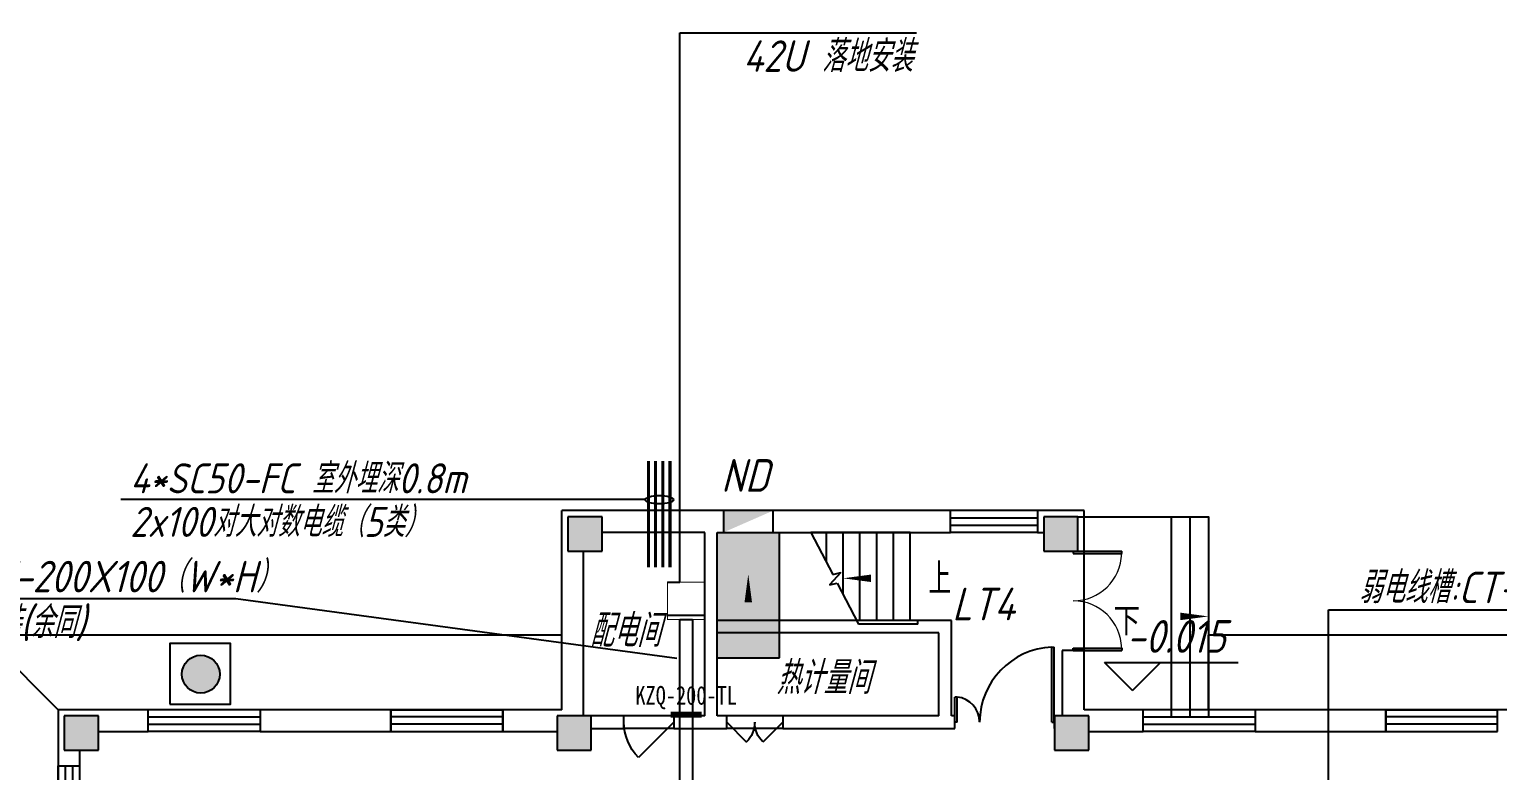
# Model space of a CAD drawing. Extents: x 0 to 2972856, y -1269770 to 0.
# Drawn here: x 2674394 to 2698006, y -940544 to -928630 of the extents above; entities that cross this region are included whole.
import ezdxf
from ezdxf.enums import TextEntityAlignment as Align

# ---------------------------------------------------------------- set-up
doc = ezdxf.new("R2010")
doc.units = 0
doc.header["$LTSCALE"] = 1000
doc.linetypes.add('接地线', pattern=[1.35002, 0.5, -1e-05, 1e-05, 0.5, -0.125, 0.1, -0.125])
for name, color, linetype in [('1-建筑底图', 8, 'Continuous'), ('CABLETRAY_DIM', 3, 'Continuous'), ('CABLETRAY_PDS', 4, 'Continuous'), ('抗震支吊架', 2, 'Continuous'), ('电-线路-接地网', 6, '接地线'), ('防火分区', 255, 'Continuous')]:
    doc.layers.add(name, color=color, linetype=linetype)
doc.styles.add('-黑体_T3', font='', dxfattribs={"width": 0.8})
doc.styles.add('_TCH_DIM', font='SIMPLEX', dxfattribs={"bigfont": 'GBCBIG'})
doc.styles.add('kzcad', font='', dxfattribs={"width": 0.8})
doc.styles.get("Standard").update_dxf_attribs({"font": 'gbeitc.shx', "bigfont": 'gbcbig.shx'})
doc.styles.get('-黑体_T3').set_extended_font_data('SimHei')
doc.styles.get('kzcad').set_extended_font_data('SimSun')
doc.linetypes.add('JIEDI', pattern='A,1.25,-0.25,0.25,-0.25,0.625,["/",Standard,S=0.6,R=0,X=0,Y=-0.3],0.625,-0.25,0.25,-0.25', length=4)

# ---------------------------------------------------------------- blocks, each defined once
blk = doc.blocks.new('19寸标准机柜')
at = {"layer": 'CABLETRAY_PDS'}
blk.add_line((-300, 0), (-100, 0), dxfattribs=at)
at = {"layer": '电-线路-接地网', "color": 3, "linetype": 'JIEDI', "const_width": 15}
blk.add_lwpolyline([(-300, 0), (300, 0), (300, -600), (-300, -600)], close=True, dxfattribs=at)
at = {"layer": '电-线路-接地网', "color": 3, "linetype": 'JIEDI'}
blk.add_lwpolyline([(-300, -531), (300, -531)], dxfattribs=at)
blk = doc.blocks.new('A$C2CDD3BEF')
at = {"layer": '防火分区'}
h = blk.add_hatch(color=6, dxfattribs=at)
h.dxf.hatch_style = 1
edge = h.paths.add_edge_path()
edge.add_arc((460, 446), 282, 0, 360)
at = {"layer": '防火分区', "color": 6}
blk.add_lwpolyline([(0, 0), (900, 0), (900, 900), (0, 900)], close=True, dxfattribs=at)
blk.add_circle((460, 446), 282, dxfattribs=at)
blk = doc.blocks.new('$DorLib2D$00000114')
at = {"color": 0}
blk.add_line((0.5, 0), (-0.207, 0.707), dxfattribs=at)
blk.add_arc((0.5, 0), 1, 135, 180, dxfattribs=at)
blk = doc.blocks.new('$DorLib2D$00000116')
at = {"color": 0}
for p, q in [((-0.5, 0), (-0.146, 0.354)), ((0.5, 0), (0.146, 0.354))]:
    blk.add_line(p, q, dxfattribs=at)
for centre, start, end in [((-0.5, 0), 0, 45), ((0.5, 0), 135, 180)]:
    blk.add_arc(centre, 0.5, start, end, dxfattribs=at)
blk = doc.blocks.new('$WINLIB2D$00000001')
at = {"color": 0}
for points in [[(-0.5, 0.5), (-0.5, -0.5)], [(-0.5, 0.5), (0.5, 0.5)], [(0.5, -0.5), (0.5, 0.5)], [(0.5, 0.167), (-0.5, 0.167)], [(0.5, -0.167), (-0.5, -0.167)], [(-0.5, -0.5), (0.5, -0.5)]]:
    blk.add_lwpolyline(points, dxfattribs=at)
blk = doc.blocks.new('$DorLib2D$00000002')
for p, q in [((-0.5, 0), (-0.5, 0.4875)), ((-0.475, 0.4875), (-0.5, 0.4875)), ((-0.475, 0), (-0.475, 0.4875)), ((0.475, 0), (0.475, 0.4875)), ((0.475, 0.4875), (0.5, 0.4875)), ((0.5, 0), (0.5, 0.4875)), ((-0.5, 0), (-0.475, 0)), ((0.5, 0), (0.475, 0))]:
    blk.add_line(p, q)
at = {"lineweight": 13}
for centre, start, end in [((-0.4875, 0), 0, 88.53072), ((0.4875, 0), 91.46928, 180)]:
    blk.add_arc(centre, 0.4875, start, end, dxfattribs=at)
blk = doc.blocks.new('$DorLib2D$00000225')
at = {"color": 0}
for p, q in [((0.475, -0.001), (0.475, 0.752)), ((0.475, 0.752), (0.5, 0.752)), ((0.5, -0.001), (0.5, 0.752)), ((-0.5, 0), (-0.5, 0.252)), ((-0.475, 0.252), (-0.5, 0.252)), ((-0.475, 0), (-0.475, 0.252)), ((-0.475, 0), (-0.5, 0)), ((0.475, -0.001), (0.5, -0.001))]:
    blk.add_line(p, q, dxfattribs=at)
for centre, radius, start, end in [((0.505, -0.002), 0.755, 92.2493, 179.7238), ((-0.501, 0.003), 0.251, 359.7899, 84.0974)]:
    blk.add_arc(centre, radius, start, end, dxfattribs=at)
blk = doc.blocks.new('1-1层建筑底图')
at = {"layer": '1-建筑底图'}
h = blk.add_hatch(dxfattribs=at)
h.set_pattern_fill('沙地', color=256, scale=70)
h.set_pattern_definition([(0, (542715.016, -817816.58), (70, 70), [0, -140])])
h.paths.add_polyline_path([(2153976.6, -728676.3), (2152976.6, -728676.3), (2152976.6, -731376.3), (2154976.6, -731376.3), (2154976.6, -730376.3), (2153976.6, -730376.3)])
h.paths.add_polyline_path([(2071676.6, -793076.3), (2070676.6, -793076.3), (2070676.6, -795091.3), (2071676.6, -795091.3)])
h.paths.add_polyline_path([(2071676.6, -741161.3), (2070676.6, -741161.3), (2070676.6, -743176.3), (2071676.6, -743176.3)])
h.paths.add_polyline_path([(2152976.6, -807576.3), (2153976.6, -807576.3), (2153976.6, -805876.3), (2154976.6, -805876.3), (2154976.6, -804876.3), (2152976.6, -804876.3)])
for points in [[(2068826.6, -792826.3), (2068276.6, -792826.3), (2068276.6, -793376.3), (2068826.6, -793376.3)], [(2076476.6, -792826.3), (2075926.6, -792826.3), (2075926.6, -793376.3), (2076476.6, -793376.3)], [(2060726.6, -796026.3), (2060176.6, -796026.3), (2060176.6, -796576.3), (2060726.6, -796576.3)], [(2068651.6, -796026.3), (2068101.6, -796026.3), (2068101.6, -796576.3), (2068651.6, -796576.3)], [(2076651.6, -796026.3), (2076101.6, -796026.3), (2076101.6, -796576.3), (2076651.6, -796576.3)]]:
    blk.add_hatch(color=256, dxfattribs=at).paths.add_polyline_path(points)
for p, q in [((2070576.6, -792726.3), (2068176.6, -792726.3)), ((2068176.6, -795926.3), (2068176.6, -792726.3)), ((2068826.6, -792826.3), (2068276.6, -792826.3)), ((2068276.6, -792826.3), (2068276.6, -793376.3)), ((2068826.6, -793376.3), (2068826.6, -792826.3)), ((2074426.6, -792726.3), (2070576.6, -792726.3)), ((2074426.6, -793076.3), (2074426.6, -792726.3)), ((2076576.6, -792726.3), (2075826.6, -792726.3)), ((2075826.6, -792726.3), (2075826.6, -793076.3)), ((2076476.6, -792826.3), (2075926.6, -792826.3)), ((2075926.6, -792826.3), (2075926.6, -793376.3)), ((2076476.6, -793376.3), (2076476.6, -792826.3)), ((2076576.6, -793376.3), (2076576.6, -792726.3)), ((2070476.6, -793076.3), (2068826.6, -793076.3)), ((2070476.6, -794591.3), (2070476.6, -793076.3)), ((2070676.6, -795091.3), (2070676.6, -793076.3)), ((2070676.6, -794491.3), (2070676.6, -793076.3)), ((2070676.6, -793076.3), (2074426.6, -793076.3)), ((2071676.6, -795091.3), (2071676.6, -793076.3)), ((2073781.6, -793076.3), (2072183.4, -793076.3)), ((2072183.4, -793076.3), (2072534.4, -793751.8)), ((2072431.6, -793554), (2072431.6, -793076.3)), ((2072701.6, -794073.6), (2072701.6, -793076.3)), ((2072971.6, -794491.3), (2072971.6, -793076.3)), ((2073241.6, -794491.3), (2073241.6, -793076.3)), ((2073511.6, -794491.3), (2073511.6, -793076.3)), ((2073781.6, -794491.3), (2073781.6, -793076.3)), ((2075826.6, -793076.3), (2075926.6, -793076.3)), ((2068276.6, -793376.3), (2068826.6, -793376.3)), ((2068526.6, -796026.3), (2068526.6, -793376.3)), ((2075926.6, -793376.3), (2076476.6, -793376.3)), ((2076476.6, -793376.3), (2076576.6, -793376.3)), ((2076576.6, -794976.3), (2076576.6, -793376.3)), ((2072666.2, -793722.7), (2072484.3, -793920.8)), ((2072534.4, -793751.8), (2072666.2, -793722.7)), ((2072484.3, -793920.8), (2072608, -793893.5)), ((2072608, -793893.5), (2072949.8, -794551.3)), ((2074443.1, -794491.3), (2070676.6, -794491.3)), ((2073901.6, -794491.3), (2072918.7, -794491.3)), ((2073901.6, -794551.3), (2073901.6, -794491.3)), ((2074443.1, -796026.3), (2074443.1, -794491.3)), ((2060076.6, -795926.3), (2058876.6, -794726.3)), ((2068176.6, -794726.3), (2058876.6, -794726.3)), ((2068176.6, -795926.3), (2068176.6, -794726.3)), ((2070476.6, -796026.3), (2070476.6, -794591.3)), ((2070676.6, -796026.3), (2070676.6, -794691.3)), ((2074243.1, -794691.3), (2070676.6, -794691.3)), ((2073781.6, -794551.3), (2072949.8, -794551.3)), ((2073901.6, -794551.3), (2072949.8, -794551.3)), ((2074243.1, -796026.3), (2074243.1, -794691.3)), ((2078576.6, -795926.3), (2078576.6, -794726.3)), ((2152126.6, -794726.3), (2078576.6, -794726.3)), ((2076576.6, -794976.3), (2076226.6, -794976.3)), ((2076226.6, -794976.3), (2076226.6, -796026.3)), ((2076576.6, -795926.3), (2076576.6, -794976.3)), ((2070676.6, -795091.3), (2071676.6, -795091.3)), ((2077353.3, -795617.7), (2076903.3, -795167.7)), ((2076903.3, -795167.7), (2079054.2, -795167.7)), ((2077353.3, -795617.7), (2077803.3, -795167.7)), ((2060076.6, -795926.3), (2060076.6, -807926.3)), ((2068176.6, -795926.3), (2060076.6, -795926.3)), ((2060076.6, -795926.3), (2060076.6, -796826.3)), ((2061526.6, -795926.3), (2060076.6, -795926.3)), ((2061526.6, -796276.3), (2061526.6, -795926.3)), ((2065426.6, -795926.3), (2063326.6, -795926.3)), ((2063326.6, -795926.3), (2063326.6, -796276.3)), ((2065426.6, -796276.3), (2065426.6, -795926.3)), ((2068176.6, -795926.3), (2067226.6, -795926.3)), ((2067226.6, -795926.3), (2067226.6, -796276.3)), ((2077526.6, -795926.3), (2076576.6, -795926.3)), ((2077526.6, -796276.3), (2077526.6, -795926.3)), ((2081426.6, -795926.3), (2079326.6, -795926.3)), ((2079326.6, -795926.3), (2079326.6, -796276.3)), ((2081426.6, -796276.3), (2081426.6, -795926.3)), ((2060726.6, -796026.3), (2060176.6, -796026.3)), ((2060176.6, -796026.3), (2060176.6, -796576.3)), ((2060726.6, -796576.3), (2060726.6, -796026.3)), ((2068651.6, -796026.3), (2068101.6, -796026.3)), ((2068101.6, -796026.3), (2068101.6, -796576.3)), ((2068651.6, -796576.3), (2068651.6, -796026.3)), ((2069177.1, -796026.3), (2068651.6, -796026.3)), ((2069977.1, -796026.3, 100), (2069177.1, -796026.3, 100)), ((2069177.1, -796226.3), (2069177.1, -796026.3)), ((2070476.6, -796026.3), (2069977.1, -796026.3)), ((2069977.1, -796026.3), (2069977.1, -796226.3)), ((2070829.4, -796026.3), (2070676.6, -796026.3)), ((2070829.4, -796226.3), (2070829.4, -796026.3)), ((2071729.4, -796026.3), (2070829.4, -796026.3)), ((2074243.1, -796026.3), (2071729.4, -796026.3)), ((2071729.4, -796026.3), (2071729.4, -796226.3)), ((2074496.6, -796026.3), (2074443.1, -796026.3)), ((2074496.6, -796226.3), (2074496.6, -796026.3)), ((2076101.6, -796026.3), (2076096.6, -796026.3)), ((2076096.6, -796026.3), (2076096.6, -796226.3)), ((2076651.6, -796026.3), (2076101.6, -796026.3)), ((2076101.6, -796026.3), (2076101.6, -796576.3)), ((2076651.6, -796576.3), (2076651.6, -796026.3)), ((2060726.6, -796276.3), (2061526.6, -796276.3)), ((2063326.6, -796276.3), (2065426.6, -796276.3)), ((2067226.6, -796276.3), (2068101.6, -796276.3)), ((2068651.6, -796226.3), (2069177.1, -796226.3)), ((2069977.1, -796226.3, 100), (2069177.1, -796226.3, 100)), ((2069977.1, -796226.3), (2070576.6, -796226.3)), ((2070576.6, -796226.3), (2070829.4, -796226.3)), ((2071729.4, -796226.3), (2070829.4, -796226.3)), ((2071729.4, -796226.3), (2074343.1, -796226.3)), ((2074343.1, -796226.3), (2074496.6, -796226.3)), ((2076096.6, -796226.3), (2076101.6, -796226.3)), ((2076651.6, -796276.3), (2077526.6, -796276.3)), ((2079326.6, -796276.3), (2081426.6, -796276.3)), ((2060176.6, -796576.3), (2060726.6, -796576.3)), ((2060426.6, -796826.3), (2060426.6, -796576.3)), ((2068101.6, -796576.3), (2068651.6, -796576.3)), ((2076101.6, -796576.3), (2076651.6, -796576.3)), ((2060076.6, -796826.3), (2060426.6, -796826.3))]:
    blk.add_line(p, q, dxfattribs=at)
blk.add_lwpolyline([(2071576.6, -792726.3), (2070776.6, -792726.3), (2070776.6, -793076.3), (2071576.6, -793076.3)], close=True, dxfattribs=at)
for points in [[(2076476.6, -792826.3), (2077976.6, -792826.3), (2077976.6, -796026.3)], [(2077976.6, -792826.3), (2078276.6, -792826.3), (2078276.6, -796026.3)], [(2078276.6, -792826.3), (2078576.6, -792826.3), (2078576.6, -796026.3)], [(2152126.6, -795926.3), (2078576.6, -795926.3)]]:
    blk.add_lwpolyline(points, dxfattribs=at)
for points in [[(2071176.2, -794906.9, 0, 0, 0), (2071176.2, -793748.2, 0, 120, 0), (2071176.2, -794198.2, 0, 0, 0)], [(2073916.6, -793813.8, 0, 0, 0), (2072701.6, -793813.8, 0, 120, 0), (2073151.6, -793813.8, 0, 0, 0)], [(2077600.3, -794426.3, 0, 0, 0), (2078576.6, -794426.3, 0, 120, 0), (2078126.6, -794426.3, 0, 0, 0)]]:
    blk.add_lwpolyline(points, format="xyseb", dxfattribs=at)
blk.add_solid([(2071576.6, -792726.3), (2070776.6, -793076.3), (2070776.6, -792726.3)], dxfattribs=at)
for name, p, xscale, yscale, zscale, rotation in [('$WINLIB2D$00000001', (2075126.6, -792901.3), 1400, -350, 1400, 180), ('$DorLib2D$00000002', (2076401.6, -794176.3), -1600, -1600, -1600, 90), ('$DorLib2D$00000225', (2075296.6, -796126.3), -1600, -1600, 200, 180), ('$WINLIB2D$00000001', (2062426.6, -796101.3), 1800, -350, 1800, 180), ('$WINLIB2D$00000001', (2066326.6, -796101.3), -1800, -350, -1800, 180), ('$DorLib2D$00000114', (2069577.1, -796126.3), -800, 800, 200, 180), ('$DorLib2D$00000116', (2071279.4, -796126.3), -900, 900, 200, 180), ('$WINLIB2D$00000001', (2060251.6, -797526.3), 1400, -350, 1400, 90)]:
    blk.add_blockref(name, p, dxfattribs=dict(at, xscale=xscale, yscale=yscale, zscale=zscale, rotation=rotation))
for name, p, xscale, yscale, zscale in [('A$C2CDD3BEF', (2061875.2, -795836.1), 1.08, 1.08, 1.08), ('$WINLIB2D$00000001', (2078426.6, -796101.3), -1800, 350, -1800), ('$WINLIB2D$00000001', (2082326.6, -796101.3), 1800, 350, 1800)]:
    blk.add_blockref(name, p, dxfattribs=dict(at, xscale=xscale, yscale=yscale, zscale=zscale))
for s, p in [('ND', (2070738.3, -792423.9)), ('LT4', (2074453.9, -794489.4)), ('配电间', (2068626.4, -794916.3)), ('-0.015', (2077255, -795010.2)), ('热计量间', (2071624.5, -795674.5))]:
    blk.add_text(s, height=525, dxfattribs=at).set_placement(p)
at = {"layer": '1-建筑底图', "style": '_TCH_DIM'}
blk.add_text('上', height=506.4, dxfattribs=at).set_placement((2074074.1, -794076.3))
at = {"layer": '1-建筑底图', "style": '-黑体_T3', "width": 0.8}
blk.add_text('下', height=394.3, dxfattribs=at).set_placement((2077047.6, -794688.8))

msp = doc.modelspace()

# ---------------------------------------------------------------- linework, layer by layer
at = {"layer": 'CABLETRAY_DIM', "linetype": 'ByBlock'}
for p, q in [((2684856, -937516), (2684856, -928683)), ((2684856, -928683), (2688658, -928683)), ((2682372, -936187), (2675865, -936187)), ((2684300, -936187), (2682372, -936187)), ((2677715, -937783), (2671745, -937783)), ((2684806, -938740), (2677715, -937783)), ((2695288, -941497), (2695288, -937958)), ((2695288, -937958), (2702103, -937958))]:
    msp.add_line(p, q, dxfattribs=at)
at = {"layer": 'CABLETRAY_PDS', "linetype": 'ByBlock'}
for p, q in [((2684856, -941023), (2684856, -938116)), ((2684856, -938116), (2685056, -938116)), ((2685056, -938116), (2685056, -941023))]:
    msp.add_line(p, q, dxfattribs=at)
at = {"layer": '抗震支吊架', "color": 2, "const_width": 100}
msp.add_lwpolyline([(2684706, -939644), (2685206, -939644)], dxfattribs=at)
at = {"layer": '电-线路-接地网', "color": 7, "linetype": 'ByBlock', "const_width": 50}
for points in [[(2684349, -937277), (2684349, -935570)], [(2684465, -937277), (2684465, -935570)], [(2684580, -937277), (2684580, -935570)], [(2684696, -937277), (2684696, -935570)]]:
    msp.add_lwpolyline(points, dxfattribs=at)
at = {"layer": '电-线路-接地网', "color": 3, "linetype": 'ByBlock'}
msp.add_ellipse((2684526, -936190), major_axis=(226, 0), ratio=0.297729, dxfattribs=at)

# ---------------------------------------------------------------- block references
at = {"layer": '1-建筑底图', "linetype": 'ByBlock'}
msp.add_blockref('1-1层建筑底图', (614779, -143639), dxfattribs=at)
at = {"layer": '电-线路-接地网', "linetype": 'ByBlock'}
msp.add_blockref('19寸标准机柜', (2684956, -937516), dxfattribs=at)

# ---------------------------------------------------------------- texts
at = {"layer": 'CABLETRAY_DIM', "color": 7, "linetype": 'ByBlock'}
for s, height, p in [('42U 落地安装', 506.4, (2685872, -929313)), ('4*SC50-FC 室外埋深0.8m', 482.27, (2676015, -936087)), ('2x100对大对数电缆（5类）', 482.27, (2676015, -936787)), ('弱电线槽:CT-200X100（W*H）', 506.38, (2671903, -937678)), ('弱电线槽:CT-200X100（W*H）', 506.38, (2695775, -937853)), ('梁下200安装(余同) ', 506.38, (2671903, -938413))]:
    msp.add_text(s, height=height, dxfattribs=at).set_placement(p)
at = {"layer": '抗震支吊架', "color": 2, "style": 'kzcad', "width": 0.8}
msp.add_text('KZQ-200-TL', height=300, rotation=359.8854, dxfattribs=at).set_placement((2684956, -939484), align=Align.CENTER)

doc.saveas('drawing.dxf')
